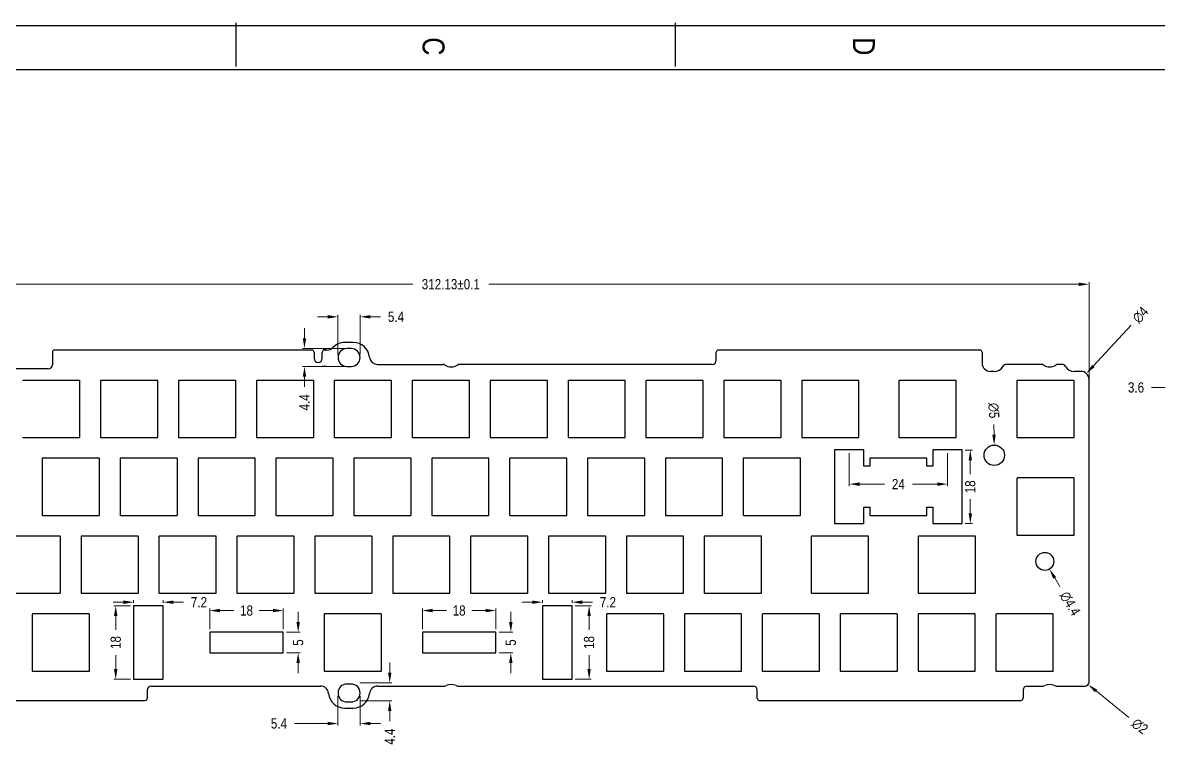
# Model space of a CAD drawing. Header units: millimetres. Extents: x 1477 to 3041, y -1339 to -925.
# Drawn here: x 1616.4 to 1894.1, y -1102 to -925 of the extents above; entities that cross this region are included whole.
import ezdxf

# ---------------------------------------------------------------- set-up
doc = ezdxf.new("R2010")
doc.units = ezdxf.units.MM
doc.header["$LTSCALE"] = 30.734
doc.header["$PDMODE"] = 3
doc.header["$PDSIZE"] = 8
doc.layers.get('0').update_dxf_attribs({"linetype": 'CONTINUOUS'})
doc.layers.get('Defpoints').update_dxf_attribs({"linetype": 'CONTINUOUS'})
doc.styles.get("Standard").update_dxf_attribs({"font": 'txt', "width": 0.85})
doc.dimstyles.new('YanXiu', dxfattribs={"dimscale": 2.5, "dimtxt": 3, "dimasz": 2, "dimexe": 0.66, "dimexo": 0.66, "dimgap": 0.66, "dimtad": 0, "dimdsep": 46, "dimtxsty": 'STANDARD', "dimcen": 0, "dimclrd": 3, "dimclre": 6, "dimclrt": 3, "dimazin": 2, "dimtm": 1e-09, "dimtfac": 1, "dimtofl": 0, "dimtmove": 0, "dimatfit": 3, "dimfxl": 1, "dimlwd": 5, "dimlwe": 5, "dimarcsym": 0})

# ---------------------------------------------------------------- blocks, each defined once
blk = doc.blocks.new('*D86')
at = {"color": 3, "lineweight": 5}
for p, q in [((1693.54, -1006.14), (1693.54, -996.43)), ((1698.94, -1006.14), (1698.94, -996.43)), ((1691.04, -996.93), (1688.54, -996.93)), ((1701.44, -996.93), (1703.94, -996.93))]:
    blk.add_line(p, q, dxfattribs=at)
at = {"color": 3}
for points in [[(1691.04, -996.52), (1691.04, -997.35), (1693.54, -996.93)], [(1701.44, -996.52), (1701.44, -997.35), (1698.94, -996.93)]]:
    blk.add_solid(points, dxfattribs=at)
at = {"layer": 'Defpoints', "color": 0}
for p in [(1698.94, -996.93), (1693.54, -1006.89), (1698.94, -1006.89)]:
    blk.add_point(p, dxfattribs=at)
at = {"color": 3, "insert": (1707.72, -996.93), "char_height": 2.5, "attachment_point": 5}
blk.add_mtext('5.4', dxfattribs=at)
blk = doc.blocks.new('*D87')
at = {"color": 3, "lineweight": 5}
for p, q in [((1685.35, -1002.19), (1685.35, -999.69)), ((1695.49, -1004.69), (1684.85, -1004.69)), ((1695.49, -1009.09), (1684.85, -1009.09)), ((1685.35, -1011.59), (1685.35, -1014.09))]:
    blk.add_line(p, q, dxfattribs=at)
at = {"color": 3}
for points in [[(1684.93, -1002.19), (1685.76, -1002.19), (1685.35, -1004.69)], [(1684.93, -1011.59), (1685.76, -1011.59), (1685.35, -1009.09)]]:
    blk.add_solid(points, dxfattribs=at)
at = {"layer": 'Defpoints', "color": 0}
for p in [(1696.24, -1004.69), (1685.35, -1009.09), (1696.24, -1009.09)]:
    blk.add_point(p, dxfattribs=at)
at = {"color": 3, "insert": (1685.35, -1017.87), "char_height": 2.5, "attachment_point": 5, "rotation": 90}
blk.add_mtext('4.4', dxfattribs=at)
blk = doc.blocks.new('*D88')
at = {"color": 3, "lineweight": 5}
for p, q in [((1818.57, -1030.28), (1818.57, -1038.37)), ((1842.57, -1030.28), (1842.57, -1038.37)), ((1821.07, -1037.87), (1827.14, -1037.87)), ((1840.07, -1037.87), (1833.99, -1037.87))]:
    blk.add_line(p, q, dxfattribs=at)
at = {"color": 3}
for points in [[(1821.07, -1037.45), (1821.07, -1038.29), (1818.57, -1037.87)], [(1840.07, -1037.45), (1840.07, -1038.29), (1842.57, -1037.87)]]:
    blk.add_solid(points, dxfattribs=at)
at = {"layer": 'Defpoints', "color": 0}
for p in [(1818.57, -1029.53), (1842.57, -1029.53), (1842.57, -1037.87)]:
    blk.add_point(p, dxfattribs=at)
at = {"color": 3, "insert": (1830.57, -1037.87), "char_height": 2.5, "attachment_point": 5}
blk.add_mtext('24', dxfattribs=at)
blk = doc.blocks.new('*D89')
at = {"color": 3, "lineweight": 5}
for p, q in [((1846.92, -1029.53), (1848.66, -1029.53)), ((1848.16, -1032.03), (1848.16, -1035.46)), ((1848.16, -1045.03), (1848.16, -1041.59)), ((1846.92, -1047.53), (1848.66, -1047.53))]:
    blk.add_line(p, q, dxfattribs=at)
at = {"color": 3}
for points in [[(1847.75, -1032.03), (1848.58, -1032.03), (1848.16, -1029.53)], [(1847.75, -1045.03), (1848.58, -1045.03), (1848.16, -1047.53)]]:
    blk.add_solid(points, dxfattribs=at)
at = {"layer": 'Defpoints', "color": 0}
for p in [(1846.17, -1029.53), (1846.17, -1047.53), (1848.16, -1047.53)]:
    blk.add_point(p, dxfattribs=at)
at = {"color": 3, "insert": (1848.16, -1038.53), "char_height": 2.5, "attachment_point": 5, "rotation": 90}
blk.add_mtext('18', dxfattribs=at)
blk = doc.blocks.new('*D92')
at = {"color": 3, "lineweight": 5}
for p, q in [((1751.52, -1067.63), (1755.45, -1067.63)), ((1754.95, -1070.13), (1754.95, -1073.56)), ((1754.95, -1083.13), (1754.95, -1079.69)), ((1751.52, -1085.63), (1755.45, -1085.63))]:
    blk.add_line(p, q, dxfattribs=at)
at = {"color": 3}
for points in [[(1754.53, -1070.13), (1755.37, -1070.13), (1754.95, -1067.63)], [(1754.53, -1083.13), (1755.37, -1083.13), (1754.95, -1085.63)]]:
    blk.add_solid(points, dxfattribs=at)
at = {"layer": 'Defpoints', "color": 0}
for p in [(1750.77, -1067.63), (1754.95, -1067.63), (1750.77, -1085.63)]:
    blk.add_point(p, dxfattribs=at)
at = {"color": 3, "insert": (1754.95, -1076.63), "char_height": 2.5, "attachment_point": 5, "rotation": 90}
blk.add_mtext('18', dxfattribs=at)
blk = doc.blocks.new('*D93')
at = {"color": 3, "lineweight": 5}
for p, q in [((1714.17, -1073.38), (1714.17, -1068.3)), ((1716.67, -1068.8), (1720.1, -1068.8)), ((1729.67, -1068.8), (1726.23, -1068.8)), ((1732.17, -1073.38), (1732.17, -1068.3))]:
    blk.add_line(p, q, dxfattribs=at)
at = {"color": 3}
for points in [[(1716.67, -1068.38), (1716.67, -1069.22), (1714.17, -1068.8)], [(1729.67, -1068.38), (1729.67, -1069.22), (1732.17, -1068.8)]]:
    blk.add_solid(points, dxfattribs=at)
at = {"layer": 'Defpoints', "color": 0}
for p in [(1732.17, -1068.8), (1714.17, -1074.13), (1732.17, -1074.13)]:
    blk.add_point(p, dxfattribs=at)
at = {"color": 3, "insert": (1723.17, -1068.8), "char_height": 2.5, "attachment_point": 5}
blk.add_mtext('18', dxfattribs=at)
blk = doc.blocks.new('*D94')
at = {"color": 3, "lineweight": 5}
for p, q in [((1735.8, -1071.63), (1735.8, -1069.13)), ((1732.92, -1074.13), (1736.3, -1074.13)), ((1732.92, -1079.13), (1736.3, -1079.13)), ((1735.8, -1081.63), (1735.8, -1084.13))]:
    blk.add_line(p, q, dxfattribs=at)
at = {"color": 3}
for points in [[(1735.38, -1071.63), (1736.22, -1071.63), (1735.8, -1074.13)], [(1735.38, -1081.63), (1736.22, -1081.63), (1735.8, -1079.13)]]:
    blk.add_solid(points, dxfattribs=at)
at = {"layer": 'Defpoints', "color": 0}
for p in [(1732.17, -1074.13), (1732.17, -1079.13), (1735.8, -1079.13)]:
    blk.add_point(p, dxfattribs=at)
at = {"color": 3, "insert": (1735.8, -1076.63), "char_height": 2.5, "attachment_point": 5, "rotation": 90}
blk.add_mtext('5', dxfattribs=at)
blk = doc.blocks.new('*D95')
at = {"color": 3, "lineweight": 5}
for p, q in [((1662.17, -1073.38), (1662.17, -1068.3)), ((1664.67, -1068.8), (1668.1, -1068.8)), ((1677.67, -1068.8), (1674.23, -1068.8)), ((1680.17, -1073.38), (1680.17, -1068.3))]:
    blk.add_line(p, q, dxfattribs=at)
at = {"color": 3}
for points in [[(1664.67, -1068.38), (1664.67, -1069.22), (1662.17, -1068.8)], [(1677.67, -1068.38), (1677.67, -1069.22), (1680.17, -1068.8)]]:
    blk.add_solid(points, dxfattribs=at)
at = {"layer": 'Defpoints', "color": 0}
for p in [(1680.17, -1068.8), (1662.17, -1074.13), (1680.17, -1074.13)]:
    blk.add_point(p, dxfattribs=at)
at = {"color": 3, "insert": (1671.17, -1068.8), "char_height": 2.5, "attachment_point": 5}
blk.add_mtext('18', dxfattribs=at)
blk = doc.blocks.new('*D96')
at = {"color": 3, "lineweight": 5}
for p, q in [((1683.8, -1071.63), (1683.8, -1069.13)), ((1680.92, -1074.13), (1684.3, -1074.13)), ((1680.92, -1079.13), (1684.3, -1079.13)), ((1683.8, -1081.63), (1683.8, -1084.13))]:
    blk.add_line(p, q, dxfattribs=at)
at = {"color": 3}
for points in [[(1683.38, -1071.63), (1684.22, -1071.63), (1683.8, -1074.13)], [(1683.38, -1081.63), (1684.22, -1081.63), (1683.8, -1079.13)]]:
    blk.add_solid(points, dxfattribs=at)
at = {"layer": 'Defpoints', "color": 0}
for p in [(1680.17, -1074.13), (1680.17, -1079.13), (1683.8, -1079.13)]:
    blk.add_point(p, dxfattribs=at)
at = {"color": 3, "insert": (1683.8, -1076.63), "char_height": 2.5, "attachment_point": 5, "rotation": 90}
blk.add_mtext('5', dxfattribs=at)
blk = doc.blocks.new('*D97')
at = {"color": 3, "lineweight": 5}
for p, q in [((1642.82, -1067.63), (1638.69, -1067.63)), ((1639.19, -1070.13), (1639.19, -1073.56)), ((1639.19, -1083.13), (1639.19, -1079.69)), ((1642.82, -1085.63), (1638.69, -1085.63))]:
    blk.add_line(p, q, dxfattribs=at)
at = {"color": 3}
for points in [[(1638.77, -1070.13), (1639.6, -1070.13), (1639.19, -1067.63)], [(1638.77, -1083.13), (1639.6, -1083.13), (1639.19, -1085.63)]]:
    blk.add_solid(points, dxfattribs=at)
at = {"layer": 'Defpoints', "color": 0}
for p in [(1643.57, -1067.63), (1639.19, -1085.63), (1643.57, -1085.63)]:
    blk.add_point(p, dxfattribs=at)
at = {"color": 3, "insert": (1639.19, -1076.63), "char_height": 2.5, "attachment_point": 5, "rotation": 90}
blk.add_mtext('18', dxfattribs=at)
blk = doc.blocks.new('*D98')
at = {"color": 3, "lineweight": 5}
for p, q in [((1643.57, -1066.88), (1643.57, -1066.26)), ((1650.77, -1066.88), (1650.77, -1066.26)), ((1641.07, -1066.76), (1638.57, -1066.76)), ((1653.27, -1066.76), (1655.77, -1066.76))]:
    blk.add_line(p, q, dxfattribs=at)
at = {"color": 3}
for points in [[(1641.07, -1066.34), (1641.07, -1067.18), (1643.57, -1066.76)], [(1653.27, -1066.34), (1653.27, -1067.18), (1650.77, -1066.76)]]:
    blk.add_solid(points, dxfattribs=at)
at = {"layer": 'Defpoints', "color": 0}
for p in [(1643.57, -1067.63), (1650.77, -1066.76), (1650.77, -1067.63)]:
    blk.add_point(p, dxfattribs=at)
at = {"color": 3, "insert": (1659.54, -1066.76), "char_height": 2.5, "attachment_point": 5}
blk.add_mtext('7.2', dxfattribs=at)
blk = doc.blocks.new('*D99')
at = {"color": 3, "lineweight": 5}
for p, q in [((1743.57, -1066.88), (1743.57, -1066.26)), ((1750.77, -1066.88), (1750.77, -1066.26)), ((1741.07, -1066.76), (1738.57, -1066.76)), ((1753.27, -1066.76), (1755.77, -1066.76))]:
    blk.add_line(p, q, dxfattribs=at)
at = {"color": 3}
for points in [[(1741.07, -1066.34), (1741.07, -1067.18), (1743.57, -1066.76)], [(1753.27, -1066.34), (1753.27, -1067.18), (1750.77, -1066.76)]]:
    blk.add_solid(points, dxfattribs=at)
at = {"layer": 'Defpoints', "color": 0}
for p in [(1743.57, -1067.63), (1750.77, -1066.76), (1750.77, -1067.63)]:
    blk.add_point(p, dxfattribs=at)
at = {"color": 3, "insert": (1759.54, -1066.76), "char_height": 2.5, "attachment_point": 5}
blk.add_mtext('7.2', dxfattribs=at)
blk = doc.blocks.new('*D100')
at = {"color": 3, "lineweight": 5}
for p, q in [((1573.63, -1011.73), (1573.63, -999.79)), ((1576.13, -1000.29), (1585.13, -1000.29)), ((1587.63, -1011.73), (1587.63, -999.79)), ((1587.63, -1000.29), (1598, -1000.29))]:
    blk.add_line(p, q, dxfattribs=at)
at = {"color": 3}
for points in [[(1576.13, -999.88), (1576.13, -1000.71), (1573.63, -1000.29)], [(1585.13, -999.88), (1585.13, -1000.71), (1587.63, -1000.29)]]:
    blk.add_solid(points, dxfattribs=at)
at = {"layer": 'Defpoints', "color": 0}
for p in [(1587.63, -1000.29), (1573.63, -1012.48), (1587.63, -1012.48)]:
    blk.add_point(p, dxfattribs=at)
at = {"color": 3, "insert": (1606.28, -1000.29), "char_height": 2.5, "attachment_point": 5}
blk.add_mtext('14.00{\\H0.7x;\\S+0.06^ -0;}', dxfattribs=at)
blk = doc.blocks.new('*D105')
at = {"color": 3, "lineweight": 5}
for p, q in [((1565.06, -1008.84), (1565.06, -988.47)), ((1877.19, -1013.55), (1877.19, -988.47)), ((1567.56, -988.97), (1711.86, -988.97)), ((1874.69, -988.97), (1730.39, -988.97))]:
    blk.add_line(p, q, dxfattribs=at)
at = {"color": 3}
for points in [[(1567.56, -988.56), (1567.56, -989.39), (1565.06, -988.97)], [(1874.69, -988.56), (1874.69, -989.39), (1877.19, -988.97)]]:
    blk.add_solid(points, dxfattribs=at)
at = {"layer": 'Defpoints', "color": 0}
for p in [(1877.19, -988.97), (1565.06, -1009.59), (1877.19, -1014.3)]:
    blk.add_point(p, dxfattribs=at)
at = {"color": 3, "insert": (1721.13, -988.97), "char_height": 2.5, "attachment_point": 5}
blk.add_mtext('312.13%%P0.1', dxfattribs=at)
blk = doc.blocks.new('*D108')
at = {"color": 3, "lineweight": 5}
for p, q in [((1901.14, -1014.23), (1892.46, -1014.23)), ((1903.64, -1017.23), (1903.64, -1013.73)), ((1907.24, -1017.23), (1907.24, -1013.73)), ((1909.74, -1014.23), (1912.24, -1014.23))]:
    blk.add_line(p, q, dxfattribs=at)
at = {"color": 3}
for points in [[(1901.14, -1013.81), (1901.14, -1014.65), (1903.64, -1014.23)], [(1909.74, -1013.81), (1909.74, -1014.65), (1907.24, -1014.23)]]:
    blk.add_solid(points, dxfattribs=at)
at = {"layer": 'Defpoints', "color": 0}
for p in [(1907.24, -1014.23), (1903.64, -1017.98), (1907.24, -1017.98)]:
    blk.add_point(p, dxfattribs=at)
at = {"color": 3, "insert": (1888.69, -1014.23), "char_height": 2.5, "attachment_point": 5}
blk.add_mtext('3.6', dxfattribs=at)
blk = doc.blocks.new('*D109')
at = {"color": 3, "lineweight": 5}
blk.add_line((1853.94, -1023.31), (1853.96, -1025.81), dxfattribs=at)
at = {"color": 3}
blk.add_solid([(1854.38, -1025.8), (1853.55, -1025.81), (1853.99, -1028.31)], dxfattribs=at)
at = {"layer": 'Defpoints', "color": 0}
for p in [(1853.99, -1028.31), (1854.05, -1033.31)]:
    blk.add_point(p, dxfattribs=at)
at = {"color": 3, "insert": (1853.9, -1019.89), "char_height": 2.5, "attachment_point": 5, "rotation": 270.636}
blk.add_mtext('∅5', dxfattribs=at)
blk = doc.blocks.new('*D110')
at = {"color": 3, "lineweight": 5}
blk.add_line((1870.08, -1062.96), (1868.8, -1060.82), dxfattribs=at)
at = {"color": 3}
blk.add_solid([(1869.15, -1060.6), (1868.44, -1061.03), (1867.52, -1058.67)], dxfattribs=at)
at = {"layer": 'Defpoints', "color": 0}
for p in [(1865.26, -1054.89), (1867.52, -1058.67)]:
    blk.add_point(p, dxfattribs=at)
at = {"color": 3, "insert": (1872.55, -1067.12), "char_height": 2.5, "attachment_point": 5, "rotation": 300.7848}
blk.add_mtext('∅4.4', dxfattribs=at)
blk = doc.blocks.new('*D111')
at = {"color": 3, "lineweight": 5}
blk.add_line((1887.46, -998.97), (1878.24, -1008.97), dxfattribs=at)
at = {"color": 3}
blk.add_solid([(1877.93, -1008.69), (1878.55, -1009.25), (1876.55, -1010.81)], dxfattribs=at)
at = {"layer": 'Defpoints', "color": 0}
for p in [(1876.55, -1010.81), (1873.83, -1013.75)]:
    blk.add_point(p, dxfattribs=at)
at = {"color": 3, "insert": (1889.78, -996.45), "char_height": 2.5, "attachment_point": 5, "rotation": 47.3228}
blk.add_mtext('∅4', dxfattribs=at)
blk = doc.blocks.new('*D112')
at = {"color": 3, "lineweight": 5}
blk.add_line((1886.96, -1094.97), (1878.91, -1088.48), dxfattribs=at)
at = {"color": 3}
blk.add_solid([(1879.18, -1088.15), (1878.65, -1088.8), (1876.97, -1086.91)], dxfattribs=at)
at = {"layer": 'Defpoints', "color": 0}
for p in [(1875.41, -1085.65), (1876.97, -1086.91)]:
    blk.add_point(p, dxfattribs=at)
at = {"color": 3, "insert": (1889.62, -1097.11), "char_height": 2.5, "attachment_point": 5, "rotation": 321.099}
blk.add_mtext('∅2', dxfattribs=at)
blk = doc.blocks.new('*D103')
at = {"color": 3, "lineweight": 5}
for p, q in [((1706.19, -1083.98), (1706.19, -1081.48)), ((1698.99, -1086.48), (1706.69, -1086.48)), ((1698.99, -1090.88), (1706.69, -1090.88)), ((1706.19, -1093.38), (1706.19, -1095.88))]:
    blk.add_line(p, q, dxfattribs=at)
at = {"color": 3}
for points in [[(1705.77, -1083.98), (1706.61, -1083.98), (1706.19, -1086.48)], [(1705.77, -1093.38), (1706.61, -1093.38), (1706.19, -1090.88)]]:
    blk.add_solid(points, dxfattribs=at)
at = {"layer": 'Defpoints', "color": 0}
for p in [(1698.24, -1086.48), (1698.24, -1090.88), (1706.19, -1090.88)]:
    blk.add_point(p, dxfattribs=at)
at = {"color": 3, "insert": (1706.19, -1099.65), "char_height": 2.5, "attachment_point": 5, "rotation": 90}
blk.add_mtext('4.4', dxfattribs=at)
blk = doc.blocks.new('*D104')
at = {"color": 3, "lineweight": 5}
for p, q in [((1693.54, -1089.73), (1693.54, -1096.95)), ((1698.94, -1089.73), (1698.94, -1096.95)), ((1691.04, -1096.45), (1682.88, -1096.45)), ((1701.44, -1096.45), (1703.94, -1096.45))]:
    blk.add_line(p, q, dxfattribs=at)
at = {"color": 3}
for points in [[(1691.04, -1096.03), (1691.04, -1096.86), (1693.54, -1096.45)], [(1701.44, -1096.03), (1701.44, -1096.86), (1698.94, -1096.45)]]:
    blk.add_solid(points, dxfattribs=at)
at = {"layer": 'Defpoints', "color": 0}
for p in [(1693.54, -1088.98), (1698.94, -1088.98), (1698.94, -1096.45)]:
    blk.add_point(p, dxfattribs=at)
at = {"color": 3, "insert": (1679.1, -1096.45), "char_height": 2.5, "attachment_point": 5}
blk.add_mtext('5.4', dxfattribs=at)

msp = doc.modelspace()

# ---------------------------------------------------------------- linework, layer by layer
at = {"color": 7, "linetype": 'Continuous'}
for p, q in [((1477.026, -925.642), (2104.708, -925.642)), ((1668.537, -924.969), (1668.537, -935.717)), ((1776.017, -924.969), (1776.017, -935.717)), ((1487.774, -936.39), (2104.708, -936.39)), ((1662.195, -1005.09), (1624.195, -1005.09)), ((1687.195, -1005.09), (1624.195, -1005.09)), ((1689.743, -1004.69), (1690.743, -1004.69)), ((1690.832, -1005.09), (1690.195, -1005.09)), ((1697.273, -1003.19), (1695.213, -1003.19)), ((1696.743, -1004.69), (1695.743, -1004.69)), ((1850.554, -1005.09), (1786.554, -1005.09)), ((1623.695, -1005.59), (1623.695, -1008.678)), ((1623.695, -1005.59), (1623.695, -1008.678)), ((1687.695, -1005.59), (1687.695, -1007.09)), ((1689.695, -1007.09), (1689.695, -1005.59)), ((1786.054, -1007.59), (1786.054, -1005.59)), ((1851.054, -1005.59), (1851.054, -1008.278)), ((1622.695, -1009.678), (1596.081, -1009.678)), ((1690.743, -1009.09), (1689.743, -1009.09)), ((1695.743, -1009.09), (1696.743, -1009.09)), ((1785.054, -1008.59), (1723.27, -1008.59)), ((1854.019, -1010.278), (1853.054, -1010.278)), ((1865.523, -1008.59), (1857.013, -1008.59)), ((1870.565, -1008.59), (1869.627, -1008.59)), ((1875.191, -1010.278), (1873.559, -1010.278)), ((1630.341, -1012.478), (1616.541, -1012.478)), ((1630.441, -1026.378), (1630.441, -1012.578)), ((1635.491, -1012.578), (1635.491, -1026.378)), ((1649.391, -1012.478), (1635.591, -1012.478)), ((1649.491, -1026.378), (1649.491, -1012.578)), ((1654.541, -1012.578), (1654.541, -1026.378)), ((1668.441, -1012.478), (1654.641, -1012.478)), ((1668.541, -1026.378), (1668.541, -1012.578)), ((1673.591, -1012.578), (1673.591, -1026.378)), ((1687.491, -1012.478), (1673.691, -1012.478)), ((1687.591, -1026.378), (1687.591, -1012.578)), ((1692.641, -1012.578), (1692.641, -1026.378)), ((1706.541, -1012.478), (1692.741, -1012.478)), ((1706.641, -1026.378), (1706.641, -1012.578)), ((1711.691, -1012.578), (1711.691, -1026.378)), ((1725.591, -1012.478), (1711.791, -1012.478)), ((1725.691, -1026.378), (1725.691, -1012.578)), ((1730.741, -1012.578), (1730.741, -1026.378)), ((1744.641, -1012.478), (1730.841, -1012.478)), ((1744.741, -1026.378), (1744.741, -1012.578)), ((1749.791, -1012.578), (1749.791, -1026.378)), ((1763.691, -1012.478), (1749.891, -1012.478)), ((1763.791, -1026.378), (1763.791, -1012.578)), ((1768.841, -1012.578), (1768.841, -1026.378)), ((1782.741, -1012.478), (1768.941, -1012.478)), ((1782.841, -1026.378), (1782.841, -1012.578)), ((1787.891, -1012.578), (1787.891, -1026.378)), ((1801.791, -1012.478), (1787.991, -1012.478)), ((1801.891, -1026.378), (1801.891, -1012.578)), ((1806.941, -1012.578), (1806.941, -1026.378)), ((1820.841, -1012.478), (1807.041, -1012.478)), ((1820.941, -1026.378), (1820.941, -1012.578)), ((1830.711, -1012.578), (1830.711, -1026.378)), ((1844.611, -1012.478), (1830.811, -1012.478)), ((1844.711, -1026.378), (1844.711, -1012.578)), ((1859.561, -1012.578), (1859.561, -1026.378)), ((1873.461, -1012.478), (1859.661, -1012.478)), ((1873.561, -1026.378), (1873.561, -1012.578)), ((1877.191, -1086.278), (1877.191, -1012.278)), ((1616.541, -1026.478), (1630.341, -1026.478)), ((1635.591, -1026.478), (1649.391, -1026.478)), ((1654.641, -1026.478), (1668.441, -1026.478)), ((1673.691, -1026.478), (1687.491, -1026.478)), ((1692.741, -1026.478), (1706.541, -1026.478)), ((1711.791, -1026.478), (1725.591, -1026.478)), ((1730.841, -1026.478), (1744.641, -1026.478)), ((1749.891, -1026.478), (1763.691, -1026.478)), ((1768.941, -1026.478), (1782.741, -1026.478)), ((1787.991, -1026.478), (1801.791, -1026.478)), ((1807.041, -1026.478), (1820.841, -1026.478)), ((1830.811, -1026.478), (1844.611, -1026.478)), ((1859.661, -1026.478), (1873.461, -1026.478)), ((1822.166, -1029.513), (1814.966, -1029.513)), ((1814.966, -1029.513), (1814.966, -1047.513)), ((1822.166, -1033.513), (1822.166, -1029.513)), ((1846.137, -1029.513), (1838.994, -1029.513)), ((1838.994, -1029.513), (1838.994, -1033.513)), ((1846.137, -1047.513), (1846.137, -1029.513)), ((1621.206, -1031.628), (1621.206, -1045.428)), ((1635.106, -1031.528), (1621.306, -1031.528)), ((1635.206, -1045.428), (1635.206, -1031.628)), ((1640.256, -1031.628), (1640.256, -1045.428)), ((1654.156, -1031.528), (1640.356, -1031.528)), ((1654.256, -1045.428), (1654.256, -1031.628)), ((1659.306, -1031.628), (1659.306, -1045.428)), ((1673.206, -1031.528), (1659.406, -1031.528)), ((1673.306, -1045.428), (1673.306, -1031.628)), ((1678.356, -1031.628), (1678.356, -1045.428)), ((1692.256, -1031.528), (1678.456, -1031.528)), ((1692.356, -1045.428), (1692.356, -1031.628)), ((1697.406, -1031.628), (1697.406, -1045.428)), ((1711.306, -1031.528), (1697.506, -1031.528)), ((1711.406, -1045.428), (1711.406, -1031.628)), ((1716.456, -1031.628), (1716.456, -1045.428)), ((1730.356, -1031.528), (1716.556, -1031.528)), ((1730.456, -1045.428), (1730.456, -1031.628)), ((1735.506, -1031.628), (1735.506, -1045.428)), ((1749.406, -1031.528), (1735.606, -1031.528)), ((1749.506, -1045.428), (1749.506, -1031.628)), ((1754.556, -1031.628), (1754.556, -1045.428)), ((1768.456, -1031.528), (1754.656, -1031.528)), ((1768.556, -1045.428), (1768.556, -1031.628)), ((1773.606, -1031.628), (1773.606, -1045.428)), ((1787.506, -1031.528), (1773.706, -1031.528)), ((1787.606, -1045.428), (1787.606, -1031.628)), ((1792.656, -1031.628), (1792.656, -1045.428)), ((1806.556, -1031.528), (1792.756, -1031.528)), ((1806.656, -1045.428), (1806.656, -1031.628)), ((1823.566, -1031.628), (1823.566, -1033.513)), ((1837.466, -1031.528), (1823.666, -1031.528)), ((1837.566, -1033.513), (1837.566, -1031.628)), ((1823.566, -1033.513), (1822.166, -1033.513)), ((1838.994, -1033.513), (1837.566, -1033.513)), ((1859.561, -1036.465), (1859.561, -1050.265)), ((1873.461, -1036.365), (1859.661, -1036.365)), ((1873.561, -1050.265), (1873.561, -1036.465)), ((1822.166, -1043.513), (1823.566, -1043.513)), ((1822.166, -1047.513), (1822.166, -1043.513)), ((1823.566, -1043.513), (1823.566, -1045.428)), ((1837.566, -1043.513), (1838.994, -1043.513)), ((1837.566, -1045.428), (1837.566, -1043.513)), ((1838.994, -1043.513), (1838.994, -1047.513)), ((1621.306, -1045.528), (1635.106, -1045.528)), ((1640.356, -1045.528), (1654.156, -1045.528)), ((1659.406, -1045.528), (1673.206, -1045.528)), ((1678.456, -1045.528), (1692.256, -1045.528)), ((1697.506, -1045.528), (1711.306, -1045.528)), ((1716.556, -1045.528), (1730.356, -1045.528)), ((1735.606, -1045.528), (1749.406, -1045.528)), ((1754.656, -1045.528), (1768.456, -1045.528)), ((1773.706, -1045.528), (1787.506, -1045.528)), ((1792.756, -1045.528), (1806.556, -1045.528)), ((1823.666, -1045.528), (1837.466, -1045.528)), ((1814.966, -1047.513), (1822.166, -1047.513)), ((1838.994, -1047.513), (1846.137, -1047.513)), ((1625.565, -1050.578), (1611.765, -1050.578)), ((1625.665, -1064.478), (1625.665, -1050.678)), ((1630.715, -1050.678), (1630.715, -1064.478)), ((1644.615, -1050.578), (1630.815, -1050.578)), ((1644.715, -1064.478), (1644.715, -1050.678)), ((1649.765, -1050.678), (1649.765, -1064.478)), ((1663.665, -1050.578), (1649.865, -1050.578)), ((1663.765, -1064.478), (1663.765, -1050.678)), ((1668.815, -1050.678), (1668.815, -1064.478)), ((1682.715, -1050.578), (1668.915, -1050.578)), ((1682.815, -1064.478), (1682.815, -1050.678)), ((1687.865, -1050.678), (1687.865, -1064.478)), ((1701.765, -1050.578), (1687.965, -1050.578)), ((1701.865, -1064.478), (1701.865, -1050.678)), ((1706.915, -1050.678), (1706.915, -1064.478)), ((1720.815, -1050.578), (1707.015, -1050.578)), ((1720.915, -1064.478), (1720.915, -1050.678)), ((1725.965, -1050.678), (1725.965, -1064.478)), ((1739.865, -1050.578), (1726.065, -1050.578)), ((1739.965, -1064.478), (1739.965, -1050.678)), ((1745.015, -1050.678), (1745.015, -1064.478)), ((1758.915, -1050.578), (1745.115, -1050.578)), ((1759.015, -1064.478), (1759.015, -1050.678)), ((1764.065, -1050.678), (1764.065, -1064.478)), ((1777.965, -1050.578), (1764.165, -1050.578)), ((1778.065, -1064.478), (1778.065, -1050.678)), ((1783.115, -1050.678), (1783.115, -1064.478)), ((1797.015, -1050.578), (1783.215, -1050.578)), ((1797.115, -1064.478), (1797.115, -1050.678)), ((1809.261, -1050.678), (1809.261, -1064.478)), ((1823.161, -1050.578), (1809.361, -1050.578)), ((1823.261, -1064.478), (1823.261, -1050.678)), ((1835.436, -1050.678), (1835.436, -1064.478)), ((1849.336, -1050.578), (1835.536, -1050.578)), ((1849.436, -1064.478), (1849.436, -1050.678)), ((1859.661, -1050.365), (1873.461, -1050.365)), ((1611.765, -1064.578), (1625.565, -1064.578)), ((1630.815, -1064.578), (1644.615, -1064.578)), ((1649.865, -1064.578), (1663.665, -1064.578)), ((1668.915, -1064.578), (1682.715, -1064.578)), ((1687.965, -1064.578), (1701.765, -1064.578)), ((1707.015, -1064.578), (1720.815, -1064.578)), ((1726.065, -1064.578), (1739.865, -1064.578)), ((1745.115, -1064.578), (1758.915, -1064.578)), ((1764.165, -1064.578), (1777.965, -1064.578)), ((1783.215, -1064.578), (1797.015, -1064.578)), ((1809.361, -1064.578), (1823.161, -1064.578)), ((1835.536, -1064.578), (1849.336, -1064.578)), ((1643.566, -1067.628), (1643.566, -1085.628)), ((1650.766, -1067.628), (1643.566, -1067.628)), ((1650.766, -1085.628), (1650.766, -1067.628)), ((1750.766, -1067.628), (1743.566, -1067.628)), ((1743.566, -1067.628), (1743.566, -1085.628)), ((1750.766, -1085.628), (1750.766, -1067.628)), ((1618.771, -1069.728), (1618.771, -1083.528)), ((1632.671, -1069.628), (1618.871, -1069.628)), ((1632.771, -1083.528), (1632.771, -1069.728)), ((1690.166, -1069.728), (1690.166, -1083.528)), ((1704.066, -1069.628), (1690.266, -1069.628)), ((1704.166, -1083.528), (1704.166, -1069.728)), ((1759.19, -1069.728), (1759.19, -1083.528)), ((1773.09, -1069.628), (1759.29, -1069.628)), ((1773.19, -1083.528), (1773.19, -1069.728)), ((1778.24, -1069.728), (1778.24, -1083.528)), ((1792.14, -1069.628), (1778.34, -1069.628)), ((1792.24, -1083.528), (1792.24, -1069.728)), ((1797.29, -1069.728), (1797.29, -1083.528)), ((1811.19, -1069.628), (1797.39, -1069.628)), ((1811.29, -1083.528), (1811.29, -1069.728)), ((1816.34, -1069.728), (1816.34, -1083.528)), ((1830.24, -1069.628), (1816.44, -1069.628)), ((1830.34, -1083.528), (1830.34, -1069.728)), ((1835.39, -1069.728), (1835.39, -1083.528)), ((1849.29, -1069.628), (1835.49, -1069.628)), ((1849.39, -1083.528), (1849.39, -1069.728)), ((1854.44, -1069.728), (1854.44, -1083.528)), ((1868.34, -1069.628), (1854.54, -1069.628)), ((1868.44, -1083.528), (1868.44, -1069.728)), ((1662.166, -1074.128), (1662.166, -1079.128)), ((1680.166, -1074.128), (1662.166, -1074.128)), ((1680.166, -1079.128), (1680.166, -1074.128)), ((1732.166, -1074.128), (1714.166, -1074.128)), ((1714.166, -1074.128), (1714.166, -1079.128)), ((1732.166, -1079.128), (1732.166, -1074.128)), ((1662.166, -1079.128), (1680.166, -1079.128)), ((1714.166, -1079.128), (1732.166, -1079.128)), ((1618.871, -1083.628), (1632.671, -1083.628)), ((1643.566, -1085.628), (1650.766, -1085.628)), ((1690.266, -1083.628), (1704.066, -1083.628)), ((1743.566, -1085.628), (1750.766, -1085.628)), ((1759.29, -1083.628), (1773.09, -1083.628)), ((1778.34, -1083.628), (1792.14, -1083.628)), ((1797.39, -1083.628), (1811.19, -1083.628)), ((1816.44, -1083.628), (1830.24, -1083.628)), ((1835.49, -1083.628), (1849.29, -1083.628)), ((1854.54, -1083.628), (1868.34, -1083.628)), ((1646.909, -1088.278), (1646.909, -1090.278)), ((1647.909, -1087.278), (1689.243, -1087.278)), ((1696.743, -1086.778), (1695.743, -1086.778)), ((1703.243, -1087.278), (1719.603, -1087.278)), ((1722.833, -1087.278), (1795.054, -1087.278)), ((1796.054, -1090.278), (1796.054, -1088.278)), ((1861.054, -1088.278), (1861.054, -1090.278)), ((1869.191, -1087.278), (1876.191, -1087.278)), ((1582.409, -1090.778), (1646.409, -1090.778)), ((1695.743, -1091.178), (1696.743, -1091.178)), ((1796.554, -1090.778), (1860.554, -1090.778)), ((1695.213, -1092.678), (1697.273, -1092.678))]:
    msp.add_line(p, q, dxfattribs=at)
for p, q in [((1703.243, -1008.59), (1719.166, -1008.59)), ((1862.054, -1087.278), (1865.96, -1087.278))]:
    msp.add_line(p, q)
for centre, radius in [((1854.019, -1030.806), 2.5), ((1866.391, -1056.778), 2.2)]:
    msp.add_circle(centre, radius, dxfattribs=at)
for centre, radius, start, end in [((1624.195, -1005.59), 0.5, 90, 180), ((1624.195, -1005.59), 0.5, 90, 180), ((1687.195, -1005.59), 0.5, 0, 90), ((1690.195, -1005.59), 0.5, 90, 180), ((1690.832, -1003.09), 2, 270, 316.89533), ((1695.213, -1007.19), 4, 90, 136.89533), ((1695.743, -1006.89), 2.2, 90, 270), ((1696.743, -1006.89), 2.2, 270, 90), ((1697.273, -1007.19), 4, 5.73917, 90), ((1786.554, -1005.59), 0.5, 90, 180), ((1850.554, -1005.59), 0.5, 0, 90), ((1688.695, -1007.09), 1, 180, 0), ((1703.243, -1006.59), 2, 185.73917, 270), ((1785.054, -1007.59), 1, 270, 0), ((1622.695, -1008.678), 1, 270, 0), ((1622.695, -1008.678), 1, 270, 0), ((1719.166, -1009.59), 1, 57.31671, 90), ((1721.218, -1006.392), 2.8, 237.31671, 302.68329), ((1723.27, -1009.59), 1, 90, 122.68329), ((1853.054, -1008.278), 2, 180, 270), ((1854.019, -1007.778), 2.5, 270, 328.81129), ((1857.013, -1009.59), 1, 90, 148.81129), ((1865.523, -1009.59), 1, 57.31671, 90), ((1867.575, -1006.392), 2.8, 237.31671, 302.68329), ((1869.627, -1009.59), 1, 90, 122.68329), ((1870.565, -1009.59), 1, 31.18871, 90), ((1873.559, -1007.778), 2.5, 211.18871, 270), ((1875.191, -1012.278), 2, 0, 90), ((1616.541, -1012.578), 0.1, 90, 180), ((1630.341, -1012.578), 0.1, 0, 90), ((1635.591, -1012.578), 0.1, 90, 180), ((1649.391, -1012.578), 0.1, 0, 90), ((1654.641, -1012.578), 0.1, 90, 180), ((1668.441, -1012.578), 0.1, 0, 90), ((1673.691, -1012.578), 0.1, 90, 180), ((1687.491, -1012.578), 0.1, 0, 90), ((1692.741, -1012.578), 0.1, 90, 180), ((1706.541, -1012.578), 0.1, 0, 90), ((1711.791, -1012.578), 0.1, 90, 180), ((1725.591, -1012.578), 0.1, 0, 90), ((1730.841, -1012.578), 0.1, 90, 180), ((1744.641, -1012.578), 0.1, 0, 90), ((1749.891, -1012.578), 0.1, 90, 180), ((1763.691, -1012.578), 0.1, 0, 90), ((1768.941, -1012.578), 0.1, 90, 180), ((1782.741, -1012.578), 0.1, 0, 90), ((1787.991, -1012.578), 0.1, 90, 180), ((1801.791, -1012.578), 0.1, 0, 90), ((1807.041, -1012.578), 0.1, 90, 180), ((1820.841, -1012.578), 0.1, 0, 90), ((1830.811, -1012.578), 0.1, 90, 180), ((1844.611, -1012.578), 0.1, 0, 90), ((1859.661, -1012.578), 0.1, 90, 180), ((1873.461, -1012.578), 0.1, 0, 90), ((1616.541, -1026.378), 0.1, 180, 270), ((1630.341, -1026.378), 0.1, 270, 0), ((1635.591, -1026.378), 0.1, 180, 270), ((1649.391, -1026.378), 0.1, 270, 0), ((1654.641, -1026.378), 0.1, 180, 270), ((1668.441, -1026.378), 0.1, 270, 0), ((1673.691, -1026.378), 0.1, 180, 270), ((1687.491, -1026.378), 0.1, 270, 0), ((1692.741, -1026.378), 0.1, 180, 270), ((1706.541, -1026.378), 0.1, 270, 0), ((1711.791, -1026.378), 0.1, 180, 270), ((1725.591, -1026.378), 0.1, 270, 0), ((1730.841, -1026.378), 0.1, 180, 270), ((1744.641, -1026.378), 0.1, 270, 0), ((1749.891, -1026.378), 0.1, 180, 270), ((1763.691, -1026.378), 0.1, 270, 0), ((1768.941, -1026.378), 0.1, 180, 270), ((1782.741, -1026.378), 0.1, 270, 0), ((1787.991, -1026.378), 0.1, 180, 270), ((1801.791, -1026.378), 0.1, 270, 0), ((1807.041, -1026.378), 0.1, 180, 270), ((1820.841, -1026.378), 0.1, 270, 0), ((1830.811, -1026.378), 0.1, 180, 270), ((1844.611, -1026.378), 0.1, 270, 0), ((1859.661, -1026.378), 0.1, 180, 270), ((1873.461, -1026.378), 0.1, 270, 0), ((1621.306, -1031.628), 0.1, 90, 180), ((1635.106, -1031.628), 0.1, 0, 90), ((1640.356, -1031.628), 0.1, 90, 180), ((1654.156, -1031.628), 0.1, 0, 90), ((1659.406, -1031.628), 0.1, 90, 180), ((1673.206, -1031.628), 0.1, 0, 90), ((1678.456, -1031.628), 0.1, 90, 180), ((1692.256, -1031.628), 0.1, 0, 90), ((1697.506, -1031.628), 0.1, 90, 180), ((1711.306, -1031.628), 0.1, 0, 90), ((1716.556, -1031.628), 0.1, 90, 180), ((1730.356, -1031.628), 0.1, 0, 90), ((1735.606, -1031.628), 0.1, 90, 180), ((1749.406, -1031.628), 0.1, 0, 90), ((1754.656, -1031.628), 0.1, 90, 180), ((1768.456, -1031.628), 0.1, 0, 90), ((1773.706, -1031.628), 0.1, 90, 180), ((1787.506, -1031.628), 0.1, 0, 90), ((1792.756, -1031.628), 0.1, 90, 180), ((1806.556, -1031.628), 0.1, 0, 90), ((1823.666, -1031.628), 0.1, 90, 180), ((1837.466, -1031.628), 0.1, 0, 90), ((1859.661, -1036.465), 0.1, 90, 180), ((1873.461, -1036.465), 0.1, 0, 90), ((1621.306, -1045.428), 0.1, 180, 270), ((1635.106, -1045.428), 0.1, 270, 0), ((1640.356, -1045.428), 0.1, 180, 270), ((1654.156, -1045.428), 0.1, 270, 0), ((1659.406, -1045.428), 0.1, 180, 270), ((1673.206, -1045.428), 0.1, 270, 0), ((1678.456, -1045.428), 0.1, 180, 270), ((1692.256, -1045.428), 0.1, 270, 0), ((1697.506, -1045.428), 0.1, 180, 270), ((1711.306, -1045.428), 0.1, 270, 0), ((1716.556, -1045.428), 0.1, 180, 270), ((1730.356, -1045.428), 0.1, 270, 0), ((1735.606, -1045.428), 0.1, 180, 270), ((1749.406, -1045.428), 0.1, 270, 0), ((1754.656, -1045.428), 0.1, 180, 270), ((1768.456, -1045.428), 0.1, 270, 0), ((1773.706, -1045.428), 0.1, 180, 270), ((1787.506, -1045.428), 0.1, 270, 0), ((1792.756, -1045.428), 0.1, 180, 270), ((1806.556, -1045.428), 0.1, 270, 0), ((1823.666, -1045.428), 0.1, 180, 270), ((1837.466, -1045.428), 0.1, 270, 0), ((1625.565, -1050.678), 0.1, 0, 90), ((1630.815, -1050.678), 0.1, 90, 180), ((1644.615, -1050.678), 0.1, 0, 90), ((1649.865, -1050.678), 0.1, 90, 180), ((1663.665, -1050.678), 0.1, 0, 90), ((1668.915, -1050.678), 0.1, 90, 180), ((1682.715, -1050.678), 0.1, 0, 90), ((1687.965, -1050.678), 0.1, 90, 180), ((1701.765, -1050.678), 0.1, 0, 90), ((1707.015, -1050.678), 0.1, 90, 180), ((1720.815, -1050.678), 0.1, 0, 90), ((1726.065, -1050.678), 0.1, 90, 180), ((1739.865, -1050.678), 0.1, 0, 90), ((1745.115, -1050.678), 0.1, 90, 180), ((1758.915, -1050.678), 0.1, 0, 90), ((1764.165, -1050.678), 0.1, 90, 180), ((1777.965, -1050.678), 0.1, 0, 90), ((1783.215, -1050.678), 0.1, 90, 180), ((1797.015, -1050.678), 0.1, 0, 90), ((1809.361, -1050.678), 0.1, 90, 180), ((1823.161, -1050.678), 0.1, 0, 90), ((1835.536, -1050.678), 0.1, 90, 180), ((1849.336, -1050.678), 0.1, 0, 90), ((1859.661, -1050.265), 0.1, 180, 270), ((1873.461, -1050.265), 0.1, 270, 0), ((1625.565, -1064.478), 0.1, 270, 0), ((1630.815, -1064.478), 0.1, 180, 270), ((1644.615, -1064.478), 0.1, 270, 0), ((1649.865, -1064.478), 0.1, 180, 270), ((1663.665, -1064.478), 0.1, 270, 0), ((1668.915, -1064.478), 0.1, 180, 270), ((1682.715, -1064.478), 0.1, 270, 0), ((1687.965, -1064.478), 0.1, 180, 270), ((1701.765, -1064.478), 0.1, 270, 0), ((1707.015, -1064.478), 0.1, 180, 270), ((1720.815, -1064.478), 0.1, 270, 0), ((1726.065, -1064.478), 0.1, 180, 270), ((1739.865, -1064.478), 0.1, 270, 0), ((1745.115, -1064.478), 0.1, 180, 270), ((1758.915, -1064.478), 0.1, 270, 0), ((1764.165, -1064.478), 0.1, 180, 270), ((1777.965, -1064.478), 0.1, 270, 0), ((1783.215, -1064.478), 0.1, 180, 270), ((1797.015, -1064.478), 0.1, 270, 0), ((1809.361, -1064.478), 0.1, 180, 270), ((1823.161, -1064.478), 0.1, 270, 0), ((1835.536, -1064.478), 0.1, 180, 270), ((1849.336, -1064.478), 0.1, 270, 0), ((1618.871, -1069.728), 0.1, 90, 180), ((1632.671, -1069.728), 0.1, 0, 90), ((1690.266, -1069.728), 0.1, 90, 180), ((1704.066, -1069.728), 0.1, 0, 90), ((1759.29, -1069.728), 0.1, 90, 180), ((1773.09, -1069.728), 0.1, 0, 90), ((1778.34, -1069.728), 0.1, 90, 180), ((1792.14, -1069.728), 0.1, 0, 90), ((1797.39, -1069.728), 0.1, 90, 180), ((1811.19, -1069.728), 0.1, 0, 90), ((1816.44, -1069.728), 0.1, 90, 180), ((1830.24, -1069.728), 0.1, 0, 90), ((1835.49, -1069.728), 0.1, 90, 180), ((1849.29, -1069.728), 0.1, 0, 90), ((1854.54, -1069.728), 0.1, 90, 180), ((1868.34, -1069.728), 0.1, 0, 90), ((1618.871, -1083.528), 0.1, 180, 270), ((1632.671, -1083.528), 0.1, 270, 0), ((1690.266, -1083.528), 0.1, 180, 270), ((1704.066, -1083.528), 0.1, 270, 0), ((1759.29, -1083.528), 0.1, 180, 270), ((1773.09, -1083.528), 0.1, 270, 0), ((1778.34, -1083.528), 0.1, 180, 270), ((1792.14, -1083.528), 0.1, 270, 0), ((1797.39, -1083.528), 0.1, 180, 270), ((1811.19, -1083.528), 0.1, 270, 0), ((1816.44, -1083.528), 0.1, 180, 270), ((1830.24, -1083.528), 0.1, 270, 0), ((1835.49, -1083.528), 0.1, 180, 270), ((1849.29, -1083.528), 0.1, 270, 0), ((1854.54, -1083.528), 0.1, 180, 270), ((1868.34, -1083.528), 0.1, 270, 0), ((1647.909, -1088.278), 1, 90, 180), ((1689.243, -1089.278), 2, 5.73917, 90), ((1695.743, -1088.978), 2.2, 90, 270), ((1696.743, -1088.978), 2.2, 270, 90), ((1703.243, -1089.278), 2, 90, 90), ((1703.243, -1089.278), 2, 90, 174.26083), ((1719.603, -1086.278), 1, 270, 295.15417), ((1721.218, -1089.717), 2.8, 64.84583, 115.15417), ((1722.833, -1086.278), 1, 244.84583, 270), ((1795.054, -1088.278), 1, 0, 90), ((1862.054, -1088.278), 1, 90, 180), ((1865.96, -1086.278), 1, 270, 295.15417), ((1867.575, -1089.717), 2.8, 64.84583, 115.15417), ((1869.191, -1086.278), 1, 244.84583, 270), ((1876.191, -1086.278), 1, 270, 0), ((1646.409, -1090.278), 0.5, 270, 0), ((1695.213, -1088.678), 4, 185.73917, 270), ((1697.273, -1088.678), 4, 270, 354.26083), ((1796.554, -1090.278), 0.5, 180, 270), ((1860.554, -1090.278), 0.5, 270, 0)]:
    msp.add_arc(centre, radius, start, end, dxfattribs=at)

# ---------------------------------------------------------------- texts
at = {"color": 7, "linetype": 'Continuous', "char_height": 5.374, "width": 5.37399, "attachment_point": 1, "rotation": 270, "line_spacing_factor": 0.9}
for s, insert in [('C', (1719.59, -928.551)), ('D', (1824.836, -928.551))]:
    msp.add_mtext(s, dxfattribs=dict(at, insert=insert))

# ---------------------------------------------------------------- dimensions: what is measured, and where the dimension line sits
dim = msp.add_linear_dim(base=(1877.191, -988.974), p1=(1565.06, -1009.59), p2=(1877.191, -1014.302), text='<>%%P0.1', dimstyle='YanXiu', override={"dimtxt": 1, "dimasz": 1, "dimexe": 0.2, "dimexo": 0.3, "dimclre": 3})
dim.commit()
dim.dimension.update_dxf_attribs({"geometry": '*D105', "text_midpoint": (1721.126, -988.974)})
for p1, p2, picture, middle in [((1873.835, -1013.748), (1876.546, -1010.807), '*D111', (1889.781, -996.453)), ((1875.412, -1085.65), (1876.969, -1086.906), '*D112', (1889.62, -1097.114))]:
    dim = msp.add_diameter_dim_2p(p1=p1, p2=p2, dimstyle='YanXiu', override={"dimtxt": 1, "dimasz": 1, "dimexe": 0.2, "dimexo": 0.3, "dimclre": 3})
    dim.commit()
    dim.dimension.update_dxf_attribs({"geometry": picture, "text_midpoint": middle, "dimtype": 163})
for base, p1, p2, picture, middle in [((1698.943, -996.932), (1693.543, -1006.89), (1698.943, -1006.89), '*D86', (1707.718, -996.932)), ((1842.566, -1037.872), (1818.566, -1029.528), (1842.566, -1029.528), '*D88', (1830.566, -1037.872)), ((1650.766, -1066.761), (1643.566, -1067.628), (1650.766, -1067.628), '*D98', (1659.541, -1066.761)), ((1750.766, -1066.761), (1743.566, -1067.628), (1750.766, -1067.628), '*D99', (1759.541, -1066.761)), ((1680.166, -1068.799), (1662.166, -1074.128), (1680.166, -1074.128), '*D95', (1671.166, -1068.799)), ((1732.166, -1068.799), (1714.166, -1074.128), (1732.166, -1074.128), '*D93', (1723.166, -1068.799))]:
    dim = msp.add_linear_dim(base=base, p1=p1, p2=p2, dimstyle='YanXiu', override={"dimtxt": 1, "dimasz": 1, "dimexe": 0.2, "dimexo": 0.3, "dimclre": 3})
    dim.commit()
    dim.dimension.update_dxf_attribs({"geometry": picture, "text_midpoint": middle})
dim = msp.add_linear_dim(base=(1587.626, -1000.293), p1=(1573.626, -1012.478), p2=(1587.626, -1012.478), text='14.00{\\H0.7x;\\S+0.06^ -0;}', dimstyle='YanXiu', override={"dimtxt": 1, "dimasz": 1, "dimexe": 0.2, "dimexo": 0.3, "dimclre": 3})
dim.commit()
dim.dimension.update_dxf_attribs({"geometry": '*D100', "text_midpoint": (1606.276, -1000.293), "dimtype": 160})
for base, p1, p2, picture, middle in [((1685.348, -1009.09), (1696.243, -1004.69), (1696.243, -1009.09), '*D87', (1685.348, -1017.865)), ((1639.188, -1085.628), (1643.566, -1067.628), (1643.566, -1085.628), '*D97', (1639.188, -1076.628)), ((1754.949, -1067.628), (1750.766, -1085.628), (1750.766, -1067.628), '*D92', (1754.949, -1076.628)), ((1683.8, -1079.128), (1680.166, -1074.128), (1680.166, -1079.128), '*D96', (1683.8, -1076.628)), ((1735.8, -1079.128), (1732.166, -1074.128), (1732.166, -1079.128), '*D94', (1735.8, -1076.628)), ((1706.189, -1090.878), (1698.243, -1086.478), (1698.243, -1090.878), '*D103', (1706.189, -1099.653))]:
    dim = msp.add_linear_dim(base=base, p1=p1, p2=p2, angle=90, dimstyle='YanXiu', override={"dimtxt": 1, "dimasz": 1, "dimexe": 0.2, "dimexo": 0.3, "dimclre": 3})
    dim.commit()
    dim.dimension.update_dxf_attribs({"geometry": picture, "text_midpoint": middle})
for base, p1, p2, picture, middle in [((1907.237, -1014.23), (1903.637, -1017.979), (1907.237, -1017.978), '*D108', (1888.689, -1014.23)), ((1698.943, -1096.447), (1693.543, -1088.978), (1698.943, -1088.978), '*D104', (1679.104, -1096.447))]:
    dim = msp.add_linear_dim(base=base, p1=p1, p2=p2, dimstyle='YanXiu', override={"dimtxt": 1, "dimasz": 1, "dimexe": 0.2, "dimexo": 0.3, "dimclre": 3})
    dim.commit()
    dim.dimension.update_dxf_attribs({"geometry": picture, "text_midpoint": middle, "dimtype": 160})
for p1, p2, picture, middle in [((1854.047, -1033.306), (1853.991, -1028.306), '*D109', (1853.898, -1019.886)), ((1865.265, -1054.888), (1867.517, -1058.668), '*D110', (1872.551, -1067.119))]:
    dim = msp.add_diameter_dim_2p(p1=p1, p2=p2, dimstyle='YanXiu', override={"dimtxt": 1, "dimasz": 1, "dimexe": 0.2, "dimexo": 0.3, "dimclre": 3})
    dim.commit()
    dim.dimension.update_dxf_attribs({"geometry": picture, "text_midpoint": middle})
dim = msp.add_linear_dim(base=(1848.163, -1047.528), p1=(1846.166, -1029.528), p2=(1846.166, -1047.528), angle=90, dimstyle='YanXiu', override={"dimtxt": 1, "dimasz": 1, "dimexe": 0.2, "dimexo": 0.3, "dimclre": 3})
dim.commit()
dim.dimension.update_dxf_attribs({"geometry": '*D89', "text_midpoint": (1848.163, -1038.528), "dimtype": 160})

doc.saveas('drawing.dxf')
